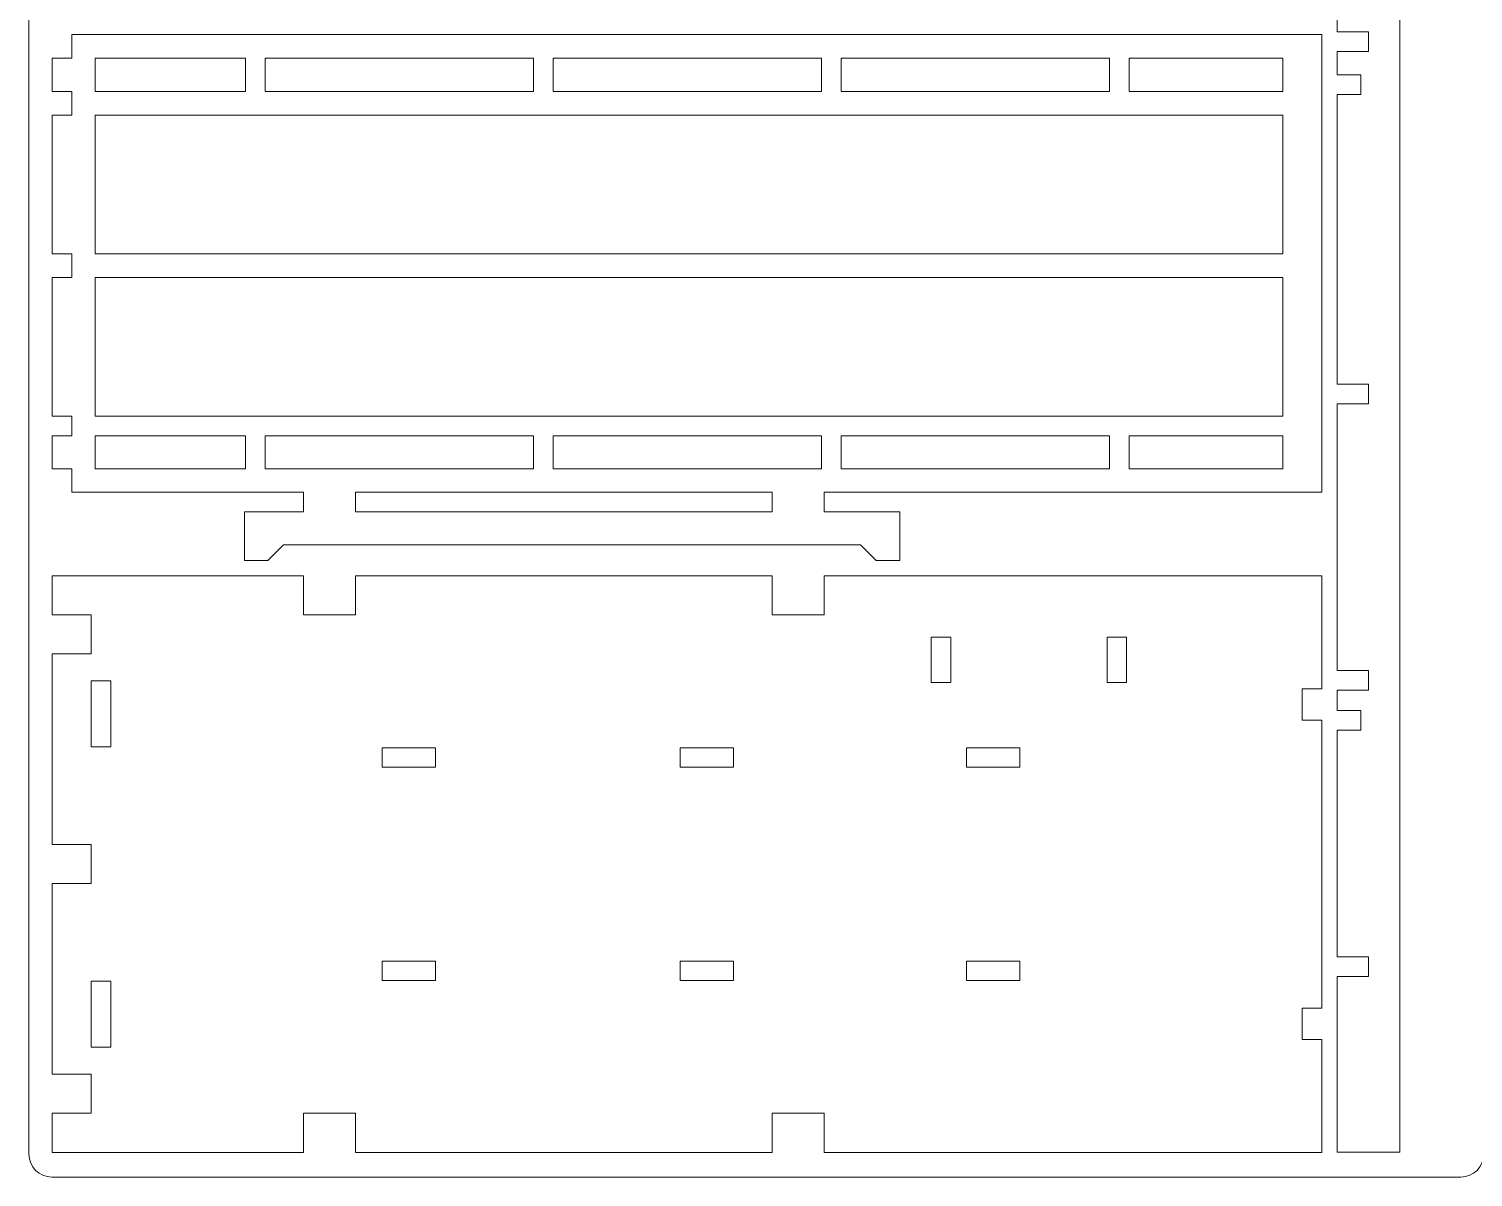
# Model space of a CAD drawing. Header units: centimetres. Extents: x -47.2 to 47.8, y -16.6 to 12.4.
# Drawn here: x 9.79 to 28.65, y -16.6 to -1.6 of the extents above; entities that cross this region are included whole.
import ezdxf

# ---------------------------------------------------------------- set-up
doc = ezdxf.new("R2010")
doc.units = ezdxf.units.CM
doc.header["$MEASUREMENT"] = 0
doc.layers.add('Camada 1', color=7, linetype='Continuous')

msp = doc.modelspace()

# ---------------------------------------------------------------- linework, layer by layer
at = {"layer": 'Camada 1', "color": 6, "lineweight": 9}
msp.add_open_spline([(10.08972, 12.40298), (10.08972, 12.40298), (28.48972, 12.40298), (28.48972, 12.40298), (28.48972, 12.40298), (28.65472, 12.40298), (28.78972, 12.26798), (28.78972, 12.10298), (28.78972, 12.10298), (28.78972, 12.10298), (28.78972, -16.29702), (28.78972, -16.29702), (28.78972, -16.29702), (28.78972, -16.46202), (28.65472, -16.59702), (28.48972, -16.59702), (28.48972, -16.59702), (28.48972, -16.59702), (10.08972, -16.59702), (10.08972, -16.59702), (10.08972, -16.59702), (9.92472, -16.59702), (9.78972, -16.46202), (9.78972, -16.29702), (9.78972, -16.29702), (9.78972, -16.29702), (9.78972, 12.10298), (9.78972, 12.10298), (9.78972, 12.10298), (9.78972, 12.26798), (9.92472, 12.40298), (10.08972, 12.40298)], degree=3, knots=[0, 0, 0, 0, 0.11111111, 0.11111111, 0.11111111, 0.11111111, 0.22222222, 0.22222222, 0.22222222, 0.22222222, 0.33333333, 0.33333333, 0.33333333, 0.33333333, 0.44444444, 0.44444444, 0.44444444, 0.44444444, 0.55555556, 0.55555556, 0.55555556, 0.55555556, 0.66666667, 0.66666667, 0.66666667, 0.66666667, 0.77777778, 0.77777778, 0.77777778, 0.77777778, 1, 1, 1, 1], dxfattribs=at)
at = {"layer": 'Camada 1', "color": 250, "lineweight": 9}
for points, knots in [([(27.18238, -10.75918), (27.18238, -10.75918), (26.87636, -10.75918), (26.87636, -10.75918), (26.87636, -10.75918), (26.87636, -10.75918), (26.87636, -13.72188), (26.87636, -13.72188), (26.87636, -13.72188), (26.87636, -13.72188), (27.28439, -13.72188), (27.28439, -13.72188), (27.28439, -13.72188), (27.28439, -13.72188), (27.28439, -13.97691), (27.28439, -13.97691), (27.28439, -13.97691), (27.28439, -13.97691), (26.87636, -13.97691), (26.87636, -13.97691), (26.87636, -13.97691), (26.87636, -13.97691), (26.87636, -16.27198), (26.87636, -16.27198), (26.87636, -16.27198), (26.87636, -16.27198), (27.69244, -16.27198), (27.69244, -16.27198), (27.69244, -16.27198), (27.69244, -16.27198), (27.69244, 0.05382), (27.69244, 0.05382), (27.69244, 0.05382), (27.69244, 0.05382), (26.87636, 0.05382), (26.87636, 0.05382), (26.87636, 0.05382), (26.87636, 0.05382), (26.87636, -1.63954), (26.87636, -1.63954), (26.87636, -1.63954), (26.87636, -1.63954), (27.28439, -1.63954), (27.28439, -1.63954), (27.28439, -1.63954), (27.28439, -1.63954), (27.28439, -1.89456), (27.28439, -1.89456), (27.28439, -1.89456), (27.28439, -1.89456), (26.87636, -1.89456), (26.87636, -1.89456), (26.87636, -1.89456), (26.87636, -1.89456), (26.87636, -2.20059), (26.87636, -2.20059), (26.87636, -2.20059), (26.87636, -2.20059), (27.18238, -2.20059), (27.18238, -2.20059), (27.18238, -2.20059), (27.18238, -2.20059), (27.18238, -2.45561), (27.18238, -2.45561), (27.18238, -2.45561), (27.18238, -2.45561), (26.87636, -2.45561), (26.87636, -2.45561), (26.87636, -2.45561), (26.87636, -2.45561), (26.87636, -6.24119), (26.87636, -6.24119), (26.87636, -6.24119), (26.87636, -6.24119), (27.28439, -6.24119), (27.28439, -6.24119), (27.28439, -6.24119), (27.28439, -6.24119), (27.28439, -6.49622), (27.28439, -6.49622), (27.28439, -6.49622), (27.28439, -6.49622), (26.87636, -6.49622), (26.87636, -6.49622), (26.87636, -6.49622), (26.87636, -6.49622), (26.87636, -9.98154), (26.87636, -9.98154), (26.87636, -9.98154), (26.87636, -9.98154), (27.28439, -9.98154), (27.28439, -9.98154), (27.28439, -9.98154), (27.28439, -9.98154), (27.28439, -10.23656), (27.28439, -10.23656), (27.28439, -10.23656), (27.28439, -10.23656), (26.87636, -10.23656), (26.87636, -10.23656), (26.87636, -10.23656), (26.87636, -10.23656), (26.87636, -10.50415), (26.87636, -10.50415), (26.87636, -10.50415), (26.87636, -10.50415), (27.18238, -10.50415), (27.18238, -10.50415), (27.18238, -10.50415), (27.18238, -10.50415), (27.18238, -10.75918), (27.18238, -10.75918)], [0, 0, 0, 0, 0.03448276, 0.03448276, 0.03448276, 0.03448276, 0.06896552, 0.06896552, 0.06896552, 0.06896552, 0.10344828, 0.10344828, 0.10344828, 0.10344828, 0.13793103, 0.13793103, 0.13793103, 0.13793103, 0.17241379, 0.17241379, 0.17241379, 0.17241379, 0.20689655, 0.20689655, 0.20689655, 0.20689655, 0.24137931, 0.24137931, 0.24137931, 0.24137931, 0.27586207, 0.27586207, 0.27586207, 0.27586207, 0.31034483, 0.31034483, 0.31034483, 0.31034483, 0.34482759, 0.34482759, 0.34482759, 0.34482759, 0.37931034, 0.37931034, 0.37931034, 0.37931034, 0.4137931, 0.4137931, 0.4137931, 0.4137931, 0.44827586, 0.44827586, 0.44827586, 0.44827586, 0.48275862, 0.48275862, 0.48275862, 0.48275862, 0.51724138, 0.51724138, 0.51724138, 0.51724138, 0.55172414, 0.55172414, 0.55172414, 0.55172414, 0.5862069, 0.5862069, 0.5862069, 0.5862069, 0.62068966, 0.62068966, 0.62068966, 0.62068966, 0.65517241, 0.65517241, 0.65517241, 0.65517241, 0.68965517, 0.68965517, 0.68965517, 0.68965517, 0.72413793, 0.72413793, 0.72413793, 0.72413793, 0.75862069, 0.75862069, 0.75862069, 0.75862069, 0.79310345, 0.79310345, 0.79310345, 0.79310345, 0.82758621, 0.82758621, 0.82758621, 0.82758621, 0.86206897, 0.86206897, 0.86206897, 0.86206897, 0.89655172, 0.89655172, 0.89655172, 0.89655172, 0.93103448, 0.93103448, 0.93103448, 0.93103448, 1, 1, 1, 1]), ([(26.67481, -7.65201), (26.67481, -7.65201), (20.17592, -7.65201), (20.17592, -7.65201), (20.17592, -7.65201), (20.17592, -7.65201), (20.17592, -7.90703), (20.17592, -7.90703), (20.17592, -7.90703), (20.17592, -7.90703), (21.16201, -7.90703), (21.16201, -7.90703), (21.16201, -7.90703), (21.16201, -7.90703), (21.16201, -8.54374), (21.16201, -8.54374), (21.16201, -8.54374), (21.16201, -8.54374), (20.85598, -8.54374), (20.85598, -8.54374), (20.85598, -8.54374), (20.85598, -8.54374), (20.65196, -8.33973), (20.65196, -8.33973), (20.65196, -8.33973), (20.65196, -8.33973), (13.11346, -8.33973), (13.11346, -8.33973), (13.11346, -8.33973), (13.11346, -8.33973), (12.90945, -8.54374), (12.90945, -8.54374), (12.90945, -8.54374), (12.90945, -8.54374), (12.60342, -8.54374), (12.60342, -8.54374), (12.60342, -8.54374), (12.60342, -8.54374), (12.60342, -7.90703), (12.60342, -7.90703), (12.60342, -7.90703), (12.60342, -7.90703), (13.37529, -7.90703), (13.37529, -7.90703), (13.37529, -7.90703), (13.37529, -7.90703), (13.37529, -7.65201), (13.37529, -7.65201), (13.37529, -7.65201), (13.37529, -7.65201), (10.34901, -7.65201), (10.34901, -7.65201), (10.34901, -7.65201), (10.34901, -7.65201), (10.34901, -7.3475), (10.34901, -7.3475), (10.34901, -7.3475), (10.34901, -7.3475), (10.09399, -7.3475), (10.09399, -7.3475), (10.09399, -7.3475), (10.09399, -7.3475), (10.09399, -6.91396), (10.09399, -6.91396), (10.09399, -6.91396), (10.09399, -6.91396), (10.34901, -6.91396), (10.34901, -6.91396), (10.34901, -6.91396), (10.34901, -6.91396), (10.34901, -6.65894), (10.34901, -6.65894), (10.34901, -6.65894), (10.34901, -6.65894), (10.09399, -6.65894), (10.09399, -6.65894), (10.09399, -6.65894), (10.09399, -6.65894), (10.09399, -4.84504), (10.09399, -4.84504), (10.09399, -4.84504), (10.09399, -4.84504), (10.34901, -4.84504), (10.34901, -4.84504), (10.34901, -4.84504), (10.34901, -4.84504), (10.34901, -4.53901), (10.34901, -4.53901), (10.34901, -4.53901), (10.34901, -4.53901), (10.09399, -4.53901), (10.09399, -4.53901), (10.09399, -4.53901), (10.09399, -4.53901), (10.09399, -2.72512), (10.09399, -2.72512), (10.09399, -2.72512), (10.09399, -2.72512), (10.34901, -2.72512), (10.34901, -2.72512), (10.34901, -2.72512), (10.34901, -2.72512), (10.34901, -2.41909), (10.34901, -2.41909), (10.34901, -2.41909), (10.34901, -2.41909), (10.09399, -2.41909), (10.09399, -2.41909), (10.09399, -2.41909), (10.09399, -2.41909), (10.09399, -1.98045), (10.09399, -1.98045), (10.09399, -1.98045), (10.09399, -1.98045), (10.34901, -1.98045), (10.34901, -1.98045), (10.34901, -1.98045), (10.34901, -1.98045), (10.34901, -1.67442), (10.34901, -1.67442), (10.34901, -1.67442), (10.34901, -1.67442), (26.67481, -1.67442), (26.67481, -1.67442), (26.67481, -1.67442), (26.67481, -1.67442), (26.67481, -7.65201), (26.67481, -7.65201)], [0, 0, 0, 0, 0.03030303, 0.03030303, 0.03030303, 0.03030303, 0.06060606, 0.06060606, 0.06060606, 0.06060606, 0.09090909, 0.09090909, 0.09090909, 0.09090909, 0.12121212, 0.12121212, 0.12121212, 0.12121212, 0.15151515, 0.15151515, 0.15151515, 0.15151515, 0.18181818, 0.18181818, 0.18181818, 0.18181818, 0.21212121, 0.21212121, 0.21212121, 0.21212121, 0.24242424, 0.24242424, 0.24242424, 0.24242424, 0.27272727, 0.27272727, 0.27272727, 0.27272727, 0.3030303, 0.3030303, 0.3030303, 0.3030303, 0.33333333, 0.33333333, 0.33333333, 0.33333333, 0.36363636, 0.36363636, 0.36363636, 0.36363636, 0.39393939, 0.39393939, 0.39393939, 0.39393939, 0.42424242, 0.42424242, 0.42424242, 0.42424242, 0.45454545, 0.45454545, 0.45454545, 0.45454545, 0.48484848, 0.48484848, 0.48484848, 0.48484848, 0.51515152, 0.51515152, 0.51515152, 0.51515152, 0.54545455, 0.54545455, 0.54545455, 0.54545455, 0.57575758, 0.57575758, 0.57575758, 0.57575758, 0.60606061, 0.60606061, 0.60606061, 0.60606061, 0.63636364, 0.63636364, 0.63636364, 0.63636364, 0.66666667, 0.66666667, 0.66666667, 0.66666667, 0.6969697, 0.6969697, 0.6969697, 0.6969697, 0.72727273, 0.72727273, 0.72727273, 0.72727273, 0.75757576, 0.75757576, 0.75757576, 0.75757576, 0.78787879, 0.78787879, 0.78787879, 0.78787879, 0.81818182, 0.81818182, 0.81818182, 0.81818182, 0.84848485, 0.84848485, 0.84848485, 0.84848485, 0.87878788, 0.87878788, 0.87878788, 0.87878788, 0.90909091, 0.90909091, 0.90909091, 0.90909091, 0.93939394, 0.93939394, 0.93939394, 0.93939394, 1, 1, 1, 1]), ([(10.09399, -12.25405), (10.09399, -12.25405), (10.60404, -12.25405), (10.60404, -12.25405), (10.60404, -12.25405), (10.60404, -12.25405), (10.60404, -12.76409), (10.60404, -12.76409), (10.60404, -12.76409), (10.60404, -12.76409), (10.09399, -12.76409), (10.09399, -12.76409), (10.09399, -12.76409), (10.09399, -12.76409), (10.09399, -15.25365), (10.09399, -15.25365), (10.09399, -15.25365), (10.09399, -15.25365), (10.60404, -15.25365), (10.60404, -15.25365), (10.60404, -15.25365), (10.60404, -15.25365), (10.60404, -15.76369), (10.60404, -15.76369), (10.60404, -15.76369), (10.60404, -15.76369), (10.09399, -15.76369), (10.09399, -15.76369), (10.09399, -15.76369), (10.09399, -15.76369), (10.09399, -16.27375), (10.09399, -16.27375), (10.09399, -16.27375), (10.09399, -16.27375), (13.3753, -16.27375), (13.3753, -16.27375), (13.3753, -16.27375), (13.3753, -16.27375), (13.3753, -15.76369), (13.3753, -15.76369), (13.3753, -15.76369), (13.3753, -15.76369), (14.05536, -15.76369), (14.05536, -15.76369), (14.05536, -15.76369), (14.05536, -15.76369), (14.05536, -16.27375), (14.05536, -16.27375), (14.05536, -16.27375), (14.05536, -16.27375), (19.49586, -16.27375), (19.49586, -16.27375), (19.49586, -16.27375), (19.49586, -16.27375), (19.49586, -15.76369), (19.49586, -15.76369), (19.49586, -15.76369), (19.49586, -15.76369), (20.17592, -15.76369), (20.17592, -15.76369), (20.17592, -15.76369), (20.17592, -15.76369), (20.17592, -16.27375), (20.17592, -16.27375), (20.17592, -16.27375), (20.17592, -16.27375), (26.67482, -16.27375), (26.67482, -16.27375), (26.67482, -16.27375), (26.67482, -16.27375), (26.67482, -14.79944), (26.67482, -14.79944), (26.67482, -14.79944), (26.67482, -14.79944), (26.4198, -14.79944), (26.4198, -14.79944), (26.4198, -14.79944), (26.4198, -14.79944), (26.4198, -14.39141), (26.4198, -14.39141), (26.4198, -14.39141), (26.4198, -14.39141), (26.67482, -14.39141), (26.67482, -14.39141), (26.67482, -14.39141), (26.67482, -14.39141), (26.67482, -10.62673), (26.67482, -10.62673), (26.67482, -10.62673), (26.67482, -10.62673), (26.4198, -10.62673), (26.4198, -10.62673), (26.4198, -10.62673), (26.4198, -10.62673), (26.4198, -10.2187), (26.4198, -10.2187), (26.4198, -10.2187), (26.4198, -10.2187), (26.67482, -10.2187), (26.67482, -10.2187), (26.67482, -10.2187), (26.67482, -10.2187), (26.67482, -8.7444), (26.67482, -8.7444), (26.67482, -8.7444), (26.67482, -8.7444), (20.17592, -8.7444), (20.17592, -8.7444), (20.17592, -8.7444), (20.17592, -8.7444), (20.17592, -9.25445), (20.17592, -9.25445), (20.17592, -9.25445), (20.17592, -9.25445), (19.49586, -9.25445), (19.49586, -9.25445), (19.49586, -9.25445), (19.49586, -9.25445), (19.49586, -8.7444), (19.49586, -8.7444), (19.49586, -8.7444), (19.49586, -8.7444), (14.05536, -8.7444), (14.05536, -8.7444), (14.05536, -8.7444), (14.05536, -8.7444), (14.05536, -9.25445), (14.05536, -9.25445), (14.05536, -9.25445), (14.05536, -9.25445), (13.3753, -9.25445), (13.3753, -9.25445), (13.3753, -9.25445), (13.3753, -9.25445), (13.3753, -8.7444), (13.3753, -8.7444), (13.3753, -8.7444), (13.3753, -8.7444), (10.09399, -8.7444), (10.09399, -8.7444), (10.09399, -8.7444), (10.09399, -8.7444), (10.09399, -9.25445), (10.09399, -9.25445), (10.09399, -9.25445), (10.09399, -9.25445), (10.60404, -9.25445), (10.60404, -9.25445), (10.60404, -9.25445), (10.60404, -9.25445), (10.60404, -9.76449), (10.60404, -9.76449), (10.60404, -9.76449), (10.60404, -9.76449), (10.09399, -9.76449), (10.09399, -9.76449), (10.09399, -9.76449), (10.09399, -9.76449), (10.09399, -12.25405), (10.09399, -12.25405)], [0, 0, 0, 0, 0.02439024, 0.02439024, 0.02439024, 0.02439024, 0.04878049, 0.04878049, 0.04878049, 0.04878049, 0.07317073, 0.07317073, 0.07317073, 0.07317073, 0.09756098, 0.09756098, 0.09756098, 0.09756098, 0.12195122, 0.12195122, 0.12195122, 0.12195122, 0.14634146, 0.14634146, 0.14634146, 0.14634146, 0.17073171, 0.17073171, 0.17073171, 0.17073171, 0.19512195, 0.19512195, 0.19512195, 0.19512195, 0.2195122, 0.2195122, 0.2195122, 0.2195122, 0.24390244, 0.24390244, 0.24390244, 0.24390244, 0.26829268, 0.26829268, 0.26829268, 0.26829268, 0.29268293, 0.29268293, 0.29268293, 0.29268293, 0.31707317, 0.31707317, 0.31707317, 0.31707317, 0.34146341, 0.34146341, 0.34146341, 0.34146341, 0.36585366, 0.36585366, 0.36585366, 0.36585366, 0.3902439, 0.3902439, 0.3902439, 0.3902439, 0.41463415, 0.41463415, 0.41463415, 0.41463415, 0.43902439, 0.43902439, 0.43902439, 0.43902439, 0.46341463, 0.46341463, 0.46341463, 0.46341463, 0.48780488, 0.48780488, 0.48780488, 0.48780488, 0.51219512, 0.51219512, 0.51219512, 0.51219512, 0.53658537, 0.53658537, 0.53658537, 0.53658537, 0.56097561, 0.56097561, 0.56097561, 0.56097561, 0.58536585, 0.58536585, 0.58536585, 0.58536585, 0.6097561, 0.6097561, 0.6097561, 0.6097561, 0.63414634, 0.63414634, 0.63414634, 0.63414634, 0.65853659, 0.65853659, 0.65853659, 0.65853659, 0.68292683, 0.68292683, 0.68292683, 0.68292683, 0.70731707, 0.70731707, 0.70731707, 0.70731707, 0.73170732, 0.73170732, 0.73170732, 0.73170732, 0.75609756, 0.75609756, 0.75609756, 0.75609756, 0.7804878, 0.7804878, 0.7804878, 0.7804878, 0.80487805, 0.80487805, 0.80487805, 0.80487805, 0.82926829, 0.82926829, 0.82926829, 0.82926829, 0.85365854, 0.85365854, 0.85365854, 0.85365854, 0.87804878, 0.87804878, 0.87804878, 0.87804878, 0.90243902, 0.90243902, 0.90243902, 0.90243902, 0.92682927, 0.92682927, 0.92682927, 0.92682927, 0.95121951, 0.95121951, 0.95121951, 0.95121951, 1, 1, 1, 1])]:
    msp.add_open_spline(points, degree=3, knots=knots, dxfattribs=at)
at = {"layer": 'Camada 1', "color": 114, "lineweight": 9}
for points in [[(10.65504, -2.41909), (10.65504, -2.41909), (12.61926, -2.41909), (12.61926, -2.41909), (12.61926, -2.41909), (12.61926, -2.41909), (12.61926, -1.98045), (12.61926, -1.98045), (12.61926, -1.98045), (12.61926, -1.98045), (10.65504, -1.98045), (10.65504, -1.98045), (10.65504, -1.98045), (10.65504, -1.98045), (10.65504, -2.41909), (10.65504, -2.41909)], [(12.87429, -1.98045), (12.87429, -1.98045), (12.87429, -2.41909), (12.87429, -2.41909), (12.87429, -2.41909), (12.87429, -2.41909), (16.38001, -2.41909), (16.38001, -2.41909), (16.38001, -2.41909), (16.38001, -2.41909), (16.38001, -1.98045), (16.38001, -1.98045), (16.38001, -1.98045), (16.38001, -1.98045), (12.87429, -1.98045), (12.87429, -1.98045)], [(16.63504, -2.41909), (16.63504, -2.41909), (20.14076, -2.41909), (20.14076, -2.41909), (20.14076, -2.41909), (20.14076, -2.41909), (20.14076, -1.98045), (20.14076, -1.98045), (20.14076, -1.98045), (20.14076, -1.98045), (16.63504, -1.98045), (16.63504, -1.98045), (16.63504, -1.98045), (16.63504, -1.98045), (16.63504, -2.41909), (16.63504, -2.41909)], [(20.39579, -2.41909), (20.39579, -2.41909), (23.90151, -2.41909), (23.90151, -2.41909), (23.90151, -2.41909), (23.90151, -2.41909), (23.90151, -1.98045), (23.90151, -1.98045), (23.90151, -1.98045), (23.90151, -1.98045), (20.39579, -1.98045), (20.39579, -1.98045), (20.39579, -1.98045), (20.39579, -1.98045), (20.39579, -2.41909), (20.39579, -2.41909)], [(26.16477, -2.41909), (26.16477, -2.41909), (26.16477, -1.98045), (26.16477, -1.98045), (26.16477, -1.98045), (26.16477, -1.98045), (24.15653, -1.98045), (24.15653, -1.98045), (24.15653, -1.98045), (24.15653, -1.98045), (24.15653, -2.41909), (24.15653, -2.41909), (24.15653, -2.41909), (24.15653, -2.41909), (26.16477, -2.41909), (26.16477, -2.41909)], [(26.16477, -4.53901), (26.16477, -4.53901), (26.16477, -2.72512), (26.16477, -2.72512), (26.16477, -2.72512), (26.16477, -2.72512), (10.65504, -2.72512), (10.65504, -2.72512), (10.65504, -2.72512), (10.65504, -2.72512), (10.65504, -4.53901), (10.65504, -4.53901), (10.65504, -4.53901), (10.65504, -4.53901), (26.16477, -4.53901), (26.16477, -4.53901)], [(26.16477, -6.65894), (26.16477, -6.65894), (26.16477, -4.84504), (26.16477, -4.84504), (26.16477, -4.84504), (26.16477, -4.84504), (10.65504, -4.84504), (10.65504, -4.84504), (10.65504, -4.84504), (10.65504, -4.84504), (10.65504, -6.65894), (10.65504, -6.65894), (10.65504, -6.65894), (10.65504, -6.65894), (26.16477, -6.65894), (26.16477, -6.65894)], [(10.65504, -7.3475), (10.65504, -7.3475), (10.65504, -6.91396), (10.65504, -6.91396), (10.65504, -6.91396), (10.65504, -6.91396), (12.61926, -6.91396), (12.61926, -6.91396), (12.61926, -6.91396), (12.61926, -6.91396), (12.61926, -7.3475), (12.61926, -7.3475), (12.61926, -7.3475), (12.61926, -7.3475), (10.65504, -7.3475), (10.65504, -7.3475)], [(16.38001, -6.91396), (16.38001, -6.91396), (12.87429, -6.91396), (12.87429, -6.91396), (12.87429, -6.91396), (12.87429, -6.91396), (12.87429, -7.3475), (12.87429, -7.3475), (12.87429, -7.3475), (12.87429, -7.3475), (16.38001, -7.3475), (16.38001, -7.3475), (16.38001, -7.3475), (16.38001, -7.3475), (16.38001, -6.91396), (16.38001, -6.91396)], [(16.63504, -7.3475), (16.63504, -7.3475), (16.63504, -6.91396), (16.63504, -6.91396), (16.63504, -6.91396), (16.63504, -6.91396), (20.14076, -6.91396), (20.14076, -6.91396), (20.14076, -6.91396), (20.14076, -6.91396), (20.14076, -7.3475), (20.14076, -7.3475), (20.14076, -7.3475), (20.14076, -7.3475), (16.63504, -7.3475), (16.63504, -7.3475)], [(23.90151, -6.91396), (23.90151, -6.91396), (20.39579, -6.91396), (20.39579, -6.91396), (20.39579, -6.91396), (20.39579, -6.91396), (20.39579, -7.3475), (20.39579, -7.3475), (20.39579, -7.3475), (20.39579, -7.3475), (23.90151, -7.3475), (23.90151, -7.3475), (23.90151, -7.3475), (23.90151, -7.3475), (23.90151, -6.91396), (23.90151, -6.91396)], [(24.15653, -6.91396), (24.15653, -6.91396), (26.16477, -6.91396), (26.16477, -6.91396), (26.16477, -6.91396), (26.16477, -6.91396), (26.16477, -7.3475), (26.16477, -7.3475), (26.16477, -7.3475), (26.16477, -7.3475), (24.15653, -7.3475), (24.15653, -7.3475), (24.15653, -7.3475), (24.15653, -7.3475), (24.15653, -6.91396), (24.15653, -6.91396)], [(14.05535, -7.65201), (14.05535, -7.65201), (14.05535, -7.90703), (14.05535, -7.90703), (14.05535, -7.90703), (14.05535, -7.90703), (19.49585, -7.90703), (19.49585, -7.90703), (19.49585, -7.90703), (19.49585, -7.90703), (19.49585, -7.65201), (19.49585, -7.65201), (19.49585, -7.65201), (19.49585, -7.65201), (14.05535, -7.65201), (14.05535, -7.65201)], [(21.57449, -10.13853), (21.57449, -10.13853), (21.57449, -9.54347), (21.57449, -9.54347), (21.57449, -9.54347), (21.57449, -9.54347), (21.82951, -9.54347), (21.82951, -9.54347), (21.82951, -9.54347), (21.82951, -9.54347), (21.82951, -10.13853), (21.82951, -10.13853), (21.82951, -10.13853), (21.82951, -10.13853), (21.57449, -10.13853), (21.57449, -10.13853)], [(24.12472, -9.54347), (24.12472, -9.54347), (24.12472, -10.13853), (24.12472, -10.13853), (24.12472, -10.13853), (24.12472, -10.13853), (23.8697, -10.13853), (23.8697, -10.13853), (23.8697, -10.13853), (23.8697, -10.13853), (23.8697, -9.54347), (23.8697, -9.54347), (23.8697, -9.54347), (23.8697, -9.54347), (24.12472, -9.54347), (24.12472, -9.54347)], [(10.85907, -10.11669), (10.85907, -10.11669), (10.85907, -10.97893), (10.85907, -10.97893), (10.85907, -10.97893), (10.85907, -10.97893), (10.60404, -10.97893), (10.60404, -10.97893), (10.60404, -10.97893), (10.60404, -10.97893), (10.60404, -10.11669), (10.60404, -10.11669), (10.60404, -10.11669), (10.60404, -10.11669), (10.85907, -10.11669), (10.85907, -10.11669)], [(14.40271, -10.9886), (14.40271, -10.9886), (15.09977, -10.9886), (15.09977, -10.9886), (15.09977, -10.9886), (15.09977, -10.9886), (15.09977, -11.24363), (15.09977, -11.24363), (15.09977, -11.24363), (15.09977, -11.24363), (14.40271, -11.24363), (14.40271, -11.24363), (14.40271, -11.24363), (14.40271, -11.24363), (14.40271, -10.9886), (14.40271, -10.9886)], [(18.29318, -11.24363), (18.29318, -11.24363), (18.29318, -10.9886), (18.29318, -10.9886), (18.29318, -10.9886), (18.29318, -10.9886), (18.99025, -10.9886), (18.99025, -10.9886), (18.99025, -10.9886), (18.99025, -10.9886), (18.99025, -11.24363), (18.99025, -11.24363), (18.99025, -11.24363), (18.99025, -11.24363), (18.29318, -11.24363), (18.29318, -11.24363)], [(22.03352, -10.9886), (22.03352, -10.9886), (22.73059, -10.9886), (22.73059, -10.9886), (22.73059, -10.9886), (22.73059, -10.9886), (22.73059, -11.24363), (22.73059, -11.24363), (22.73059, -11.24363), (22.73059, -11.24363), (22.03352, -11.24363), (22.03352, -11.24363), (22.03352, -11.24363), (22.03352, -11.24363), (22.03352, -10.9886), (22.03352, -10.9886)], [(14.40271, -13.77451), (14.40271, -13.77451), (14.40271, -14.02954), (14.40271, -14.02954), (14.40271, -14.02954), (14.40271, -14.02954), (15.09977, -14.02954), (15.09977, -14.02954), (15.09977, -14.02954), (15.09977, -14.02954), (15.09977, -13.77451), (15.09977, -13.77451), (15.09977, -13.77451), (15.09977, -13.77451), (14.40271, -13.77451), (14.40271, -13.77451)], [(18.99025, -13.77451), (18.99025, -13.77451), (18.29318, -13.77451), (18.29318, -13.77451), (18.29318, -13.77451), (18.29318, -13.77451), (18.29318, -14.02954), (18.29318, -14.02954), (18.29318, -14.02954), (18.29318, -14.02954), (18.99025, -14.02954), (18.99025, -14.02954), (18.99025, -14.02954), (18.99025, -14.02954), (18.99025, -13.77451), (18.99025, -13.77451)], [(22.73059, -14.02954), (22.73059, -14.02954), (22.73059, -13.77451), (22.73059, -13.77451), (22.73059, -13.77451), (22.73059, -13.77451), (22.03352, -13.77451), (22.03352, -13.77451), (22.03352, -13.77451), (22.03352, -13.77451), (22.03352, -14.02954), (22.03352, -14.02954), (22.03352, -14.02954), (22.03352, -14.02954), (22.73059, -14.02954), (22.73059, -14.02954)], [(10.85907, -14.03921), (10.85907, -14.03921), (10.85907, -14.90145), (10.85907, -14.90145), (10.85907, -14.90145), (10.85907, -14.90145), (10.60404, -14.90145), (10.60404, -14.90145), (10.60404, -14.90145), (10.60404, -14.90145), (10.60404, -14.03921), (10.60404, -14.03921), (10.60404, -14.03921), (10.60404, -14.03921), (10.85907, -14.03921), (10.85907, -14.03921)]]:
    msp.add_open_spline(points, degree=3, knots=[0, 0, 0, 0, 0.2, 0.2, 0.2, 0.2, 0.4, 0.4, 0.4, 0.4, 0.6, 0.6, 0.6, 0.6, 1, 1, 1, 1], dxfattribs=at)

doc.saveas('drawing.dxf')
